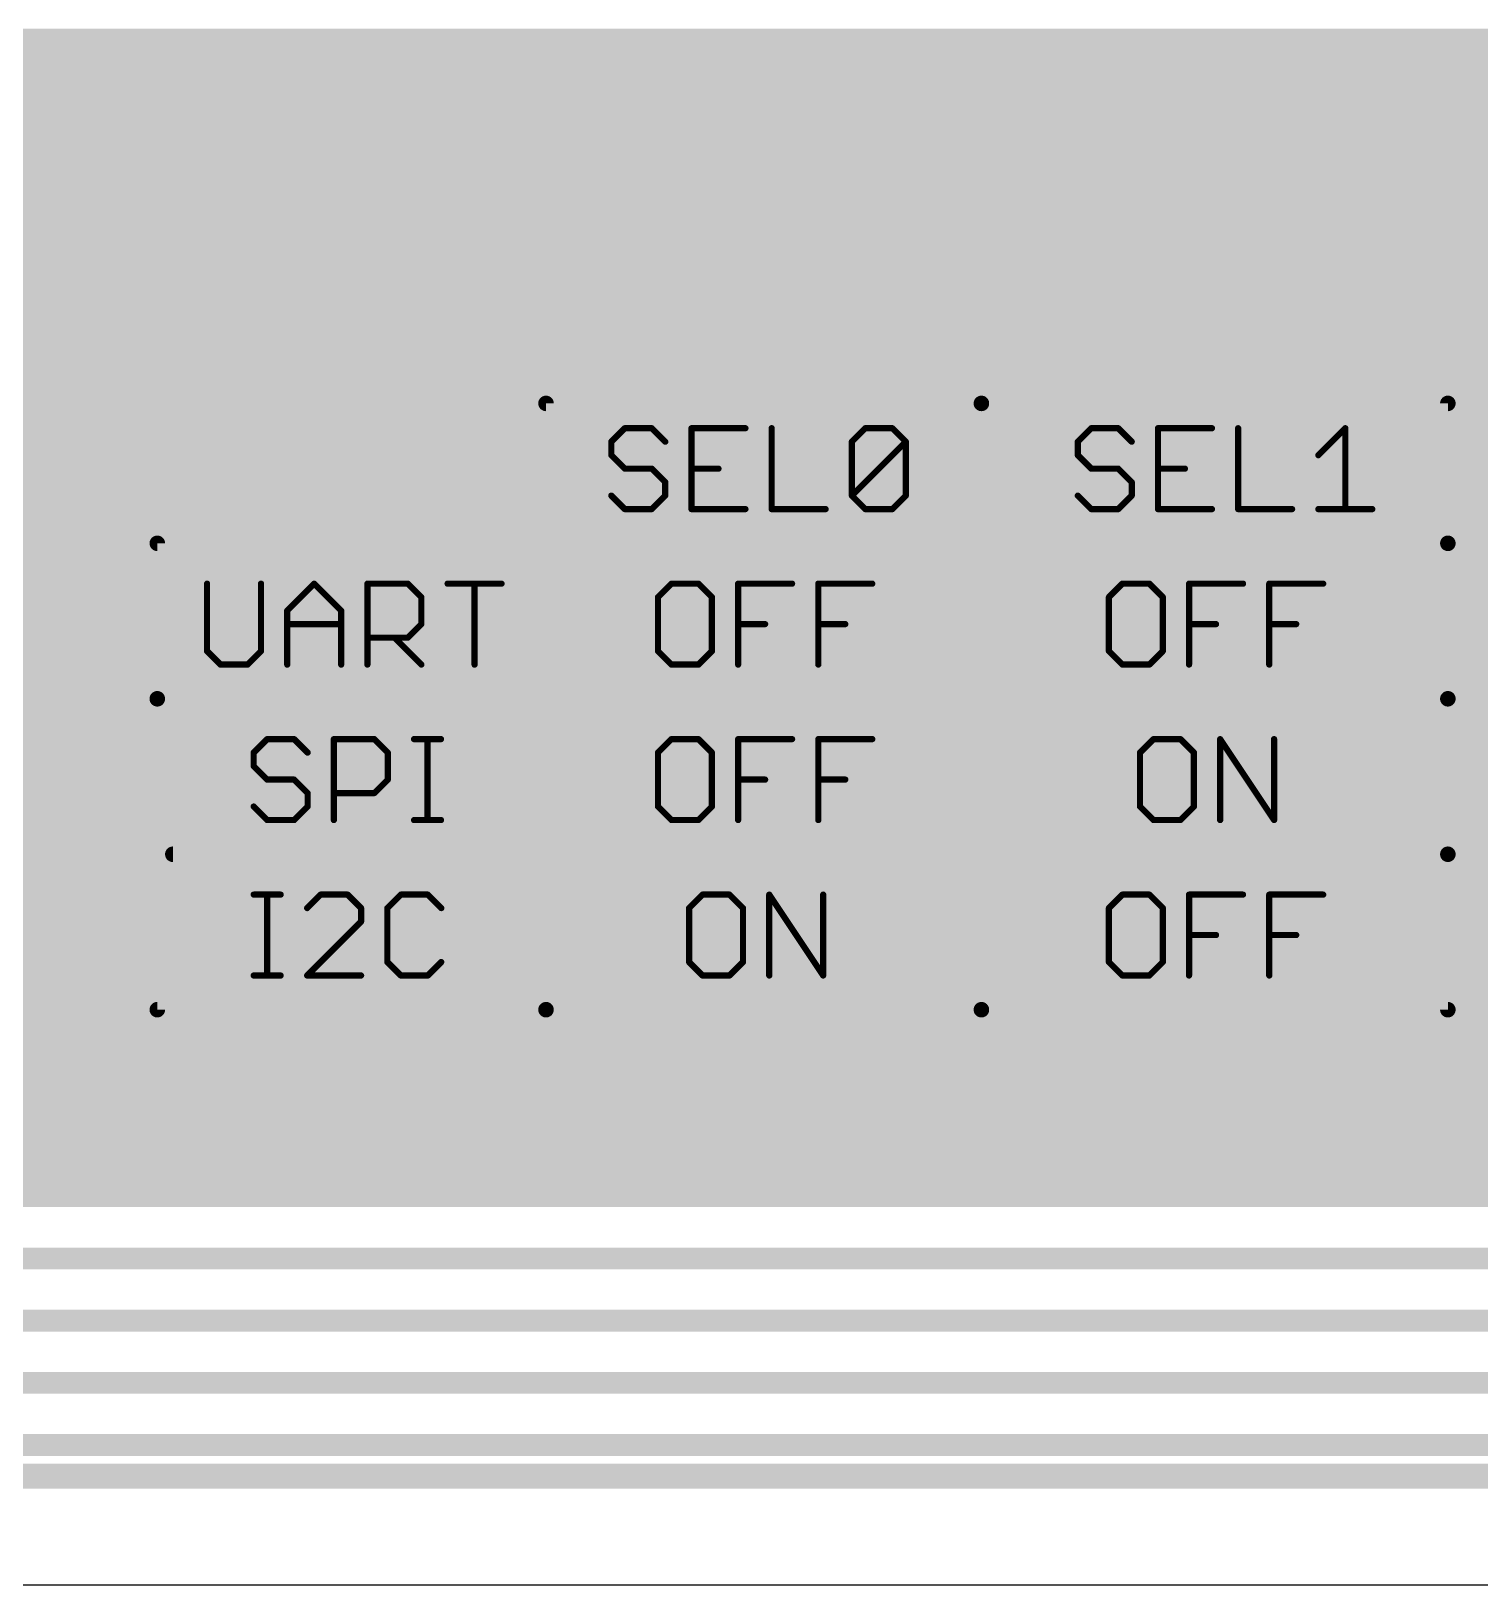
# Model space of a CAD drawing. Extents: x -60 to 60, y 0 to 50.
# Drawn here: x -31.78 to -8.11, y 0 to 25.39 of the extents above; entities that cross this region are included whole.
import ezdxf

# ---------------------------------------------------------------- set-up
doc = ezdxf.new("R2010")
doc.units = 0
for name, color, linetype in [('1', 12, 'CONTINUOUS'), ('16', 132, 'CONTINUOUS'), ('20', 53, 'CONTINUOUS'), ('21', 53, 'CONTINUOUS'), ('42', 132, 'CONTINUOUS')]:
    doc.layers.add(name, color=color, linetype=linetype)

msp = doc.modelspace()

# ---------------------------------------------------------------- linework, layer by layer
at = {"layer": '1', "const_width": 0.3556}
for points in [[(-45.776, 5.334), (4.77, 5.334)], [(5.786, 4.318), (-46.792, 4.318)], [(6.548, 3.302), (-47.554, 3.302)], [(-48.062, 2.286), (7.056, 2.286)]]:
    msp.add_lwpolyline(points, dxfattribs=at)
at = {"layer": '16', "const_width": 0.4064}
msp.add_lwpolyline([(-50.094, 1.778), (58.618, 1.778)], dxfattribs=at)
at = {"layer": '20'}
msp.add_line((-57, 0), (57, 0), dxfattribs=at)
at = {"layer": '21'}
for points, const_width in [([(-16.256, 19.304), (-23.368, 19.304)], 0.254), ([(-23.368, 19.304), (-23.368, 9.398)], 0.254), ([(-8.636, 19.304), (-16.256, 19.304)], 0.254), ([(-16.256, 19.304), (-16.256, 9.398)], 0.254), ([(-8.636, 17.018), (-8.636, 19.304)], 0.254), ([(-22.0809, 18.8987), (-22.3012, 18.6784)], 0.1016), ([(-21.6402, 18.8987), (-22.0809, 18.8987)], 0.1016), ([(-21.4199, 18.6784), (-21.6402, 18.8987)], 0.1016), ([(-20.1102, 18.8987), (-20.9915, 18.8987)], 0.1016), ([(-20.9915, 18.8987), (-20.9915, 17.5768)], 0.1016), ([(-19.6818, 18.8987), (-19.6818, 17.5768)], 0.1016), ([(-18.372, 18.6784), (-18.1517, 18.8987)], 0.1016), ([(-18.1517, 18.8987), (-17.7111, 18.8987)], 0.1016), ([(-17.7111, 18.8987), (-17.4907, 18.6784)], 0.1016), ([(-14.4609, 18.8987), (-14.6812, 18.6784)], 0.1016), ([(-14.0202, 18.8987), (-14.4609, 18.8987)], 0.1016), ([(-13.7999, 18.6784), (-14.0202, 18.8987)], 0.1016), ([(-12.4902, 18.8987), (-13.3715, 18.8987)], 0.1016), ([(-13.3715, 18.8987), (-13.3715, 17.5768)], 0.1016), ([(-12.0617, 18.8987), (-12.0617, 17.5768)], 0.1016), ([(-10.752, 18.4581), (-10.3114, 18.8987)], 0.1016), ([(-10.3114, 18.8987), (-10.3114, 17.5768)], 0.1016), ([(-22.3012, 18.6784), (-22.3012, 18.4581)], 0.1016), ([(-18.372, 17.7971), (-18.372, 18.6784)], 0.1016), ([(-18.372, 17.7971), (-17.4907, 18.6784)], 0.1016), ([(-17.4907, 18.6784), (-17.4907, 17.7971)], 0.1016), ([(-14.6812, 18.6784), (-14.6812, 18.4581)], 0.1016), ([(-22.3012, 18.4581), (-22.0809, 18.2378)], 0.1016), ([(-22.0809, 18.2378), (-21.6402, 18.2378)], 0.1016), ([(-21.6402, 18.2378), (-21.4199, 18.0174)], 0.1016), ([(-20.9915, 18.2378), (-20.5508, 18.2378)], 0.1016), ([(-14.6812, 18.4581), (-14.4609, 18.2378)], 0.1016), ([(-14.4609, 18.2378), (-14.0202, 18.2378)], 0.1016), ([(-14.0202, 18.2378), (-13.7999, 18.0174)], 0.1016), ([(-13.3715, 18.2378), (-12.9308, 18.2378)], 0.1016), ([(-21.4199, 18.0174), (-21.4199, 17.7971)], 0.1016), ([(-13.7999, 18.0174), (-13.7999, 17.7971)], 0.1016), ([(-22.0809, 17.5768), (-22.3012, 17.7971)], 0.1016), ([(-21.4199, 17.7971), (-21.6402, 17.5768)], 0.1016), ([(-18.1517, 17.5768), (-18.372, 17.7971)], 0.1016), ([(-17.4907, 17.7971), (-17.7111, 17.5768)], 0.1016), ([(-14.4609, 17.5768), (-14.6812, 17.7971)], 0.1016), ([(-13.7999, 17.7971), (-14.0202, 17.5768)], 0.1016), ([(-21.6402, 17.5768), (-22.0809, 17.5768)], 0.1016), ([(-20.9915, 17.5768), (-20.1102, 17.5768)], 0.1016), ([(-19.6818, 17.5768), (-18.8005, 17.5768)], 0.1016), ([(-17.7111, 17.5768), (-18.1517, 17.5768)], 0.1016), ([(-14.0202, 17.5768), (-14.4609, 17.5768)], 0.1016), ([(-13.3715, 17.5768), (-12.4902, 17.5768)], 0.1016), ([(-12.0617, 17.5768), (-11.1805, 17.5768)], 0.1016), ([(-10.752, 17.5768), (-9.8707, 17.5768)], 0.1016), ([(-29.718, 17.018), (-8.636, 17.018)], 0.254), ([(-29.718, 14.478), (-29.718, 17.018)], 0.254), ([(-8.636, 14.478), (-8.636, 17.018)], 0.254), ([(-28.9052, 16.3587), (-28.9052, 15.2571)], 0.1016), ([(-28.0239, 15.2571), (-28.0239, 16.3587)], 0.1016), ([(-27.5955, 15.9181), (-27.1548, 16.3587)], 0.1016), ([(-27.1548, 16.3587), (-26.7142, 15.9181)], 0.1016), ([(-26.2858, 15.0368), (-26.2858, 16.3587)], 0.1016), ([(-26.2858, 16.3587), (-25.6248, 16.3587)], 0.1016), ([(-25.6248, 16.3587), (-25.4045, 16.1384)], 0.1016), ([(-24.976, 16.3587), (-24.0947, 16.3587)], 0.1016), ([(-24.5354, 15.0368), (-24.5354, 16.3587)], 0.1016), ([(-21.3189, 16.3587), (-21.5392, 16.1384)], 0.1016), ([(-20.8782, 16.3587), (-21.3189, 16.3587)], 0.1016), ([(-20.6579, 16.1384), (-20.8782, 16.3587)], 0.1016), ([(-20.2295, 15.0368), (-20.2295, 16.3587)], 0.1016), ([(-20.2295, 16.3587), (-19.3482, 16.3587)], 0.1016), ([(-18.9198, 15.0368), (-18.9198, 16.3587)], 0.1016), ([(-18.9198, 16.3587), (-18.0385, 16.3587)], 0.1016), ([(-13.9529, 16.3587), (-14.1732, 16.1384)], 0.1016), ([(-13.5122, 16.3587), (-13.9529, 16.3587)], 0.1016), ([(-13.2919, 16.1384), (-13.5122, 16.3587)], 0.1016), ([(-12.8635, 15.0368), (-12.8635, 16.3587)], 0.1016), ([(-12.8635, 16.3587), (-11.9822, 16.3587)], 0.1016), ([(-11.5538, 15.0368), (-11.5538, 16.3587)], 0.1016), ([(-11.5538, 16.3587), (-10.6725, 16.3587)], 0.1016), ([(-25.4045, 16.1384), (-25.4045, 15.6978)], 0.1016), ([(-21.5392, 16.1384), (-21.5392, 15.2571)], 0.1016), ([(-20.6579, 15.2571), (-20.6579, 16.1384)], 0.1016), ([(-14.1732, 16.1384), (-14.1732, 15.2571)], 0.1016), ([(-13.2919, 15.2571), (-13.2919, 16.1384)], 0.1016), ([(-27.5955, 15.0368), (-27.5955, 15.9181)], 0.1016), ([(-27.5955, 15.6978), (-26.7142, 15.6978)], 0.1016), ([(-26.7142, 15.9181), (-26.7142, 15.0368)], 0.1016), ([(-25.4045, 15.6978), (-25.6248, 15.4774)], 0.1016), ([(-20.2295, 15.6978), (-19.7888, 15.6978)], 0.1016), ([(-18.9198, 15.6978), (-18.4791, 15.6978)], 0.1016), ([(-12.8635, 15.6978), (-12.4228, 15.6978)], 0.1016), ([(-11.5538, 15.6978), (-11.1131, 15.6978)], 0.1016), ([(-25.6248, 15.4774), (-26.2858, 15.4774)], 0.1016), ([(-25.8451, 15.4774), (-25.4045, 15.0368)], 0.1016), ([(-28.9052, 15.2571), (-28.6849, 15.0368)], 0.1016), ([(-28.2442, 15.0368), (-28.0239, 15.2571)], 0.1016), ([(-21.5392, 15.2571), (-21.3189, 15.0368)], 0.1016), ([(-20.8782, 15.0368), (-20.6579, 15.2571)], 0.1016), ([(-14.1732, 15.2571), (-13.9529, 15.0368)], 0.1016), ([(-13.5122, 15.0368), (-13.2919, 15.2571)], 0.1016), ([(-28.6849, 15.0368), (-28.2442, 15.0368)], 0.1016), ([(-21.3189, 15.0368), (-20.8782, 15.0368)], 0.1016), ([(-13.9529, 15.0368), (-13.5122, 15.0368)], 0.1016), ([(-29.718, 14.478), (-29.718, 9.398)], 0.254), ([(-29.718, 14.478), (-8.636, 14.478)], 0.254), ([(-8.636, 11.938), (-8.636, 14.478)], 0.254), ([(-27.9229, 13.8187), (-28.1432, 13.5984)], 0.1016), ([(-27.4822, 13.8187), (-27.9229, 13.8187)], 0.1016), ([(-27.2619, 13.5984), (-27.4822, 13.8187)], 0.1016), ([(-26.8335, 12.4968), (-26.8335, 13.8187)], 0.1016), ([(-26.8335, 13.8187), (-26.1725, 13.8187)], 0.1016), ([(-26.1725, 13.8187), (-25.9522, 13.5984)], 0.1016), ([(-25.5237, 13.8187), (-25.0831, 13.8187)], 0.1016), ([(-25.3034, 12.4968), (-25.3034, 13.8187)], 0.1016), ([(-21.3189, 13.8187), (-21.5392, 13.5984)], 0.1016), ([(-20.8782, 13.8187), (-21.3189, 13.8187)], 0.1016), ([(-20.6579, 13.5984), (-20.8782, 13.8187)], 0.1016), ([(-20.2295, 12.4968), (-20.2295, 13.8187)], 0.1016), ([(-20.2295, 13.8187), (-19.3482, 13.8187)], 0.1016), ([(-18.9198, 12.4968), (-18.9198, 13.8187)], 0.1016), ([(-18.9198, 13.8187), (-18.0385, 13.8187)], 0.1016), ([(-13.4449, 13.8187), (-13.6652, 13.5984)], 0.1016), ([(-13.0042, 13.8187), (-13.4449, 13.8187)], 0.1016), ([(-12.7839, 13.5984), (-13.0042, 13.8187)], 0.1016), ([(-12.3555, 12.4968), (-12.3555, 13.8187)], 0.1016), ([(-12.3555, 13.8187), (-11.4742, 12.4968)], 0.1016), ([(-11.4742, 12.4968), (-11.4742, 13.8187)], 0.1016), ([(-28.1432, 13.5984), (-28.1432, 13.3781)], 0.1016), ([(-25.9522, 13.5984), (-25.9522, 13.1578)], 0.1016), ([(-21.5392, 13.5984), (-21.5392, 12.7171)], 0.1016), ([(-20.6579, 12.7171), (-20.6579, 13.5984)], 0.1016), ([(-13.6652, 13.5984), (-13.6652, 12.7171)], 0.1016), ([(-12.7839, 12.7171), (-12.7839, 13.5984)], 0.1016), ([(-28.1432, 13.3781), (-27.9229, 13.1578)], 0.1016), ([(-27.9229, 13.1578), (-27.4822, 13.1578)], 0.1016), ([(-27.4822, 13.1578), (-27.2619, 12.9374)], 0.1016), ([(-25.9522, 13.1578), (-26.1725, 12.9374)], 0.1016), ([(-20.2295, 13.1578), (-19.7888, 13.1578)], 0.1016), ([(-18.9198, 13.1578), (-18.4791, 13.1578)], 0.1016), ([(-27.2619, 12.9374), (-27.2619, 12.7171)], 0.1016), ([(-26.1725, 12.9374), (-26.8335, 12.9374)], 0.1016), ([(-27.9229, 12.4968), (-28.1432, 12.7171)], 0.1016), ([(-27.2619, 12.7171), (-27.4822, 12.4968)], 0.1016), ([(-21.5392, 12.7171), (-21.3189, 12.4968)], 0.1016), ([(-20.8782, 12.4968), (-20.6579, 12.7171)], 0.1016), ([(-13.6652, 12.7171), (-13.4449, 12.4968)], 0.1016), ([(-13.0042, 12.4968), (-12.7839, 12.7171)], 0.1016), ([(-27.4822, 12.4968), (-27.9229, 12.4968)], 0.1016), ([(-25.5237, 12.4968), (-25.0831, 12.4968)], 0.1016), ([(-21.3189, 12.4968), (-20.8782, 12.4968)], 0.1016), ([(-13.4449, 12.4968), (-13.0042, 12.4968)], 0.1016), ([(-29.464, 11.938), (-8.636, 11.938)], 0.254), ([(-8.636, 9.398), (-8.636, 11.938)], 0.254), ([(-28.1432, 11.2787), (-27.7026, 11.2787)], 0.1016), ([(-27.9229, 9.9568), (-27.9229, 11.2787)], 0.1016), ([(-27.0497, 11.2787), (-27.2701, 11.0584)], 0.1016), ([(-26.6091, 11.2787), (-27.0497, 11.2787)], 0.1016), ([(-26.3888, 11.0584), (-26.6091, 11.2787)], 0.1016), ([(-25.74, 11.2787), (-25.9603, 11.0584)], 0.1016), ([(-25.2994, 11.2787), (-25.74, 11.2787)], 0.1016), ([(-25.079, 11.0584), (-25.2994, 11.2787)], 0.1016), ([(-20.8109, 11.2787), (-21.0312, 11.0584)], 0.1016), ([(-20.3702, 11.2787), (-20.8109, 11.2787)], 0.1016), ([(-20.1499, 11.0584), (-20.3702, 11.2787)], 0.1016), ([(-19.7215, 9.9568), (-19.7215, 11.2787)], 0.1016), ([(-19.7215, 11.2787), (-18.8402, 9.9568)], 0.1016), ([(-18.8402, 9.9568), (-18.8402, 11.2787)], 0.1016), ([(-13.9529, 11.2787), (-14.1732, 11.0584)], 0.1016), ([(-13.5122, 11.2787), (-13.9529, 11.2787)], 0.1016), ([(-13.2919, 11.0584), (-13.5122, 11.2787)], 0.1016), ([(-12.8635, 9.9568), (-12.8635, 11.2787)], 0.1016), ([(-12.8635, 11.2787), (-11.9822, 11.2787)], 0.1016), ([(-11.5538, 9.9568), (-11.5538, 11.2787)], 0.1016), ([(-11.5538, 11.2787), (-10.6725, 11.2787)], 0.1016), ([(-26.3888, 10.8381), (-26.3888, 11.0584)], 0.1016), ([(-25.9603, 11.0584), (-25.9603, 10.1771)], 0.1016), ([(-21.0312, 11.0584), (-21.0312, 10.1771)], 0.1016), ([(-20.1499, 10.1771), (-20.1499, 11.0584)], 0.1016), ([(-14.1732, 11.0584), (-14.1732, 10.1771)], 0.1016), ([(-13.2919, 10.1771), (-13.2919, 11.0584)], 0.1016), ([(-27.2701, 9.9568), (-26.3888, 10.8381)], 0.1016), ([(-12.8635, 10.6178), (-12.4228, 10.6178)], 0.1016), ([(-11.5538, 10.6178), (-11.1131, 10.6178)], 0.1016), ([(-25.9603, 10.1771), (-25.74, 9.9568)], 0.1016), ([(-25.2994, 9.9568), (-25.079, 10.1771)], 0.1016), ([(-21.0312, 10.1771), (-20.8109, 9.9568)], 0.1016), ([(-20.3702, 9.9568), (-20.1499, 10.1771)], 0.1016), ([(-14.1732, 10.1771), (-13.9529, 9.9568)], 0.1016), ([(-13.5122, 9.9568), (-13.2919, 10.1771)], 0.1016), ([(-28.1432, 9.9568), (-27.7026, 9.9568)], 0.1016), ([(-26.3888, 9.9568), (-27.2701, 9.9568)], 0.1016), ([(-25.74, 9.9568), (-25.2994, 9.9568)], 0.1016), ([(-20.8109, 9.9568), (-20.3702, 9.9568)], 0.1016), ([(-13.9529, 9.9568), (-13.5122, 9.9568)], 0.1016), ([(-29.718, 9.398), (-23.368, 9.398)], 0.254), ([(-23.368, 9.398), (-16.256, 9.398)], 0.254), ([(-16.256, 9.398), (-8.636, 9.398)], 0.254)]:
    msp.add_lwpolyline(points, dxfattribs=dict(at, const_width=const_width))
for points, const_width in [([(-23.368, 19.3675, 1), (-23.368, 19.2405)], 0.127), ([(-23.3045, 19.304, 1), (-23.4315, 19.304)], 0.127), ([(-16.256, 19.3675, 1), (-16.256, 19.2405)], 0.127), ([(-16.1925, 19.304, 1), (-16.3195, 19.304)], 0.127), ([(-16.256, 19.2405, 1), (-16.256, 19.3675)], 0.127), ([(-8.5725, 19.304, 1), (-8.6995, 19.304)], 0.127), ([(-8.636, 19.2405, 1), (-8.636, 19.3675)], 0.127), ([(-22.0809, 18.9241, 1), (-22.0809, 18.8733)], 0.0508), ([(-22.0629, 18.8808, 1), (-22.0988, 18.9167)], 0.0508), ([(-21.6223, 18.9167, 1), (-21.6582, 18.8808)], 0.0508), ([(-21.6402, 18.8733, 1), (-21.6402, 18.9241)], 0.0508), ([(-20.9915, 18.9241, 1), (-20.9915, 18.8733)], 0.0508), ([(-20.9661, 18.8987, 1), (-21.0169, 18.8987)], 0.0508), ([(-20.1102, 18.8733, 1), (-20.1102, 18.9241)], 0.0508), ([(-19.6563, 18.8987, 1), (-19.7072, 18.8987)], 0.0508), ([(-18.1517, 18.9241, 1), (-18.1517, 18.8733)], 0.0508), ([(-18.1337, 18.8808, 1), (-18.1697, 18.9167)], 0.0508), ([(-17.6931, 18.9167, 1), (-17.729, 18.8808)], 0.0508), ([(-17.7111, 18.8733, 1), (-17.7111, 18.9241)], 0.0508), ([(-14.4609, 18.9241, 1), (-14.4609, 18.8733)], 0.0508), ([(-14.4429, 18.8808, 1), (-14.4788, 18.9167)], 0.0508), ([(-14.0023, 18.9167, 1), (-14.0382, 18.8808)], 0.0508), ([(-14.0202, 18.8733, 1), (-14.0202, 18.9241)], 0.0508), ([(-13.3715, 18.9241, 1), (-13.3715, 18.8733)], 0.0508), ([(-13.3461, 18.8987, 1), (-13.3969, 18.8987)], 0.0508), ([(-12.4902, 18.8733, 1), (-12.4902, 18.9241)], 0.0508), ([(-12.0364, 18.8987, 1), (-12.0871, 18.8987)], 0.0508), ([(-10.286, 18.8987, 1), (-10.3368, 18.8987)], 0.0508), ([(-10.2934, 18.8808, 1), (-10.3293, 18.9167)], 0.0508), ([(-22.3192, 18.6964, 1), (-22.2832, 18.6604)], 0.0508), ([(-22.2758, 18.6784, 1), (-22.3266, 18.6784)], 0.0508), ([(-21.4379, 18.6604, 1), (-21.402, 18.6964)], 0.0508), ([(-18.39, 18.6964, 1), (-18.3541, 18.6604)], 0.0508), ([(-18.3466, 18.6784, 1), (-18.3974, 18.6784)], 0.0508), ([(-17.4653, 18.6784, 1), (-17.5161, 18.6784)], 0.0508), ([(-17.4728, 18.6604, 1), (-17.5087, 18.6964)], 0.0508), ([(-17.5087, 18.6604, 1), (-17.4728, 18.6964)], 0.0508), ([(-14.6992, 18.6964, 1), (-14.6632, 18.6604)], 0.0508), ([(-14.6558, 18.6784, 1), (-14.7066, 18.6784)], 0.0508), ([(-13.8179, 18.6604, 1), (-13.782, 18.6964)], 0.0508), ([(-22.2832, 18.476, 1), (-22.3192, 18.4401)], 0.0508), ([(-22.3266, 18.4581, 1), (-22.2758, 18.4581)], 0.0508), ([(-22.0809, 18.2632, 1), (-22.0809, 18.2124)], 0.0508), ([(-22.0988, 18.2198, 1), (-22.0629, 18.2557)], 0.0508), ([(-21.6223, 18.2557, 1), (-21.6582, 18.2198)], 0.0508), ([(-21.6402, 18.2124, 1), (-21.6402, 18.2632)], 0.0508), ([(-20.9915, 18.2632, 1), (-20.9915, 18.2124)], 0.0508), ([(-20.5508, 18.2124, 1), (-20.5508, 18.2632)], 0.0508), ([(-14.6632, 18.476, 1), (-14.6992, 18.4401)], 0.0508), ([(-14.7066, 18.4581, 1), (-14.6558, 18.4581)], 0.0508), ([(-14.4609, 18.2632, 1), (-14.4609, 18.2124)], 0.0508), ([(-14.4788, 18.2198, 1), (-14.4429, 18.2557)], 0.0508), ([(-14.0023, 18.2557, 1), (-14.0382, 18.2198)], 0.0508), ([(-14.0202, 18.2124, 1), (-14.0202, 18.2632)], 0.0508), ([(-13.3715, 18.2632, 1), (-13.3715, 18.2124)], 0.0508), ([(-12.9308, 18.2124, 1), (-12.9308, 18.2632)], 0.0508), ([(-10.77, 18.476, 1), (-10.7341, 18.4401)], 0.0508), ([(-21.3945, 18.0174, 1), (-21.4453, 18.0174)], 0.0508), ([(-21.4379, 17.9995, 1), (-21.402, 18.0354)], 0.0508), ([(-13.7745, 18.0174, 1), (-13.8253, 18.0174)], 0.0508), ([(-13.8179, 17.9995, 1), (-13.782, 18.0354)], 0.0508), ([(-22.2832, 17.8151, 1), (-22.3192, 17.7792)], 0.0508), ([(-21.4453, 17.7971, 1), (-21.3945, 17.7971)], 0.0508), ([(-21.402, 17.7792, 1), (-21.4379, 17.8151)], 0.0508), ([(-18.3541, 17.8151, 1), (-18.39, 17.7792)], 0.0508), ([(-18.39, 17.8151, 1), (-18.3541, 17.7792)], 0.0508), ([(-18.3974, 17.7971, 1), (-18.3466, 17.7971)], 0.0508), ([(-17.5161, 17.7971, 1), (-17.4653, 17.7971)], 0.0508), ([(-17.4728, 17.7792, 1), (-17.5087, 17.8151)], 0.0508), ([(-14.6632, 17.8151, 1), (-14.6992, 17.7792)], 0.0508), ([(-13.8253, 17.7971, 1), (-13.7745, 17.7971)], 0.0508), ([(-13.782, 17.7792, 1), (-13.8179, 17.8151)], 0.0508), ([(-22.0809, 17.6022, 1), (-22.0809, 17.5514)], 0.0508), ([(-22.0988, 17.5588, 1), (-22.0629, 17.5948)], 0.0508), ([(-21.6582, 17.5948, 1), (-21.6223, 17.5588)], 0.0508), ([(-21.6402, 17.5514, 1), (-21.6402, 17.6022)], 0.0508), ([(-20.9915, 17.6022, 1), (-20.9915, 17.5514)], 0.0508), ([(-21.0169, 17.5768, 1), (-20.9661, 17.5768)], 0.0508), ([(-20.1102, 17.5514, 1), (-20.1102, 17.6022)], 0.0508), ([(-19.6818, 17.6022, 1), (-19.6818, 17.5514)], 0.0508), ([(-19.7072, 17.5768, 1), (-19.6563, 17.5768)], 0.0508), ([(-18.8005, 17.5514, 1), (-18.8005, 17.6022)], 0.0508), ([(-18.1517, 17.6022, 1), (-18.1517, 17.5514)], 0.0508), ([(-18.1697, 17.5588, 1), (-18.1337, 17.5948)], 0.0508), ([(-17.729, 17.5948, 1), (-17.6931, 17.5588)], 0.0508), ([(-17.7111, 17.5514, 1), (-17.7111, 17.6022)], 0.0508), ([(-14.4609, 17.6022, 1), (-14.4609, 17.5514)], 0.0508), ([(-14.4788, 17.5588, 1), (-14.4429, 17.5948)], 0.0508), ([(-14.0382, 17.5948, 1), (-14.0023, 17.5588)], 0.0508), ([(-14.0202, 17.5514, 1), (-14.0202, 17.6022)], 0.0508), ([(-13.3715, 17.6022, 1), (-13.3715, 17.5514)], 0.0508), ([(-13.3969, 17.5768, 1), (-13.3461, 17.5768)], 0.0508), ([(-12.4902, 17.5514, 1), (-12.4902, 17.6022)], 0.0508), ([(-12.0617, 17.6022, 1), (-12.0617, 17.5514)], 0.0508), ([(-12.0871, 17.5768, 1), (-12.0364, 17.5768)], 0.0508), ([(-11.1805, 17.5514, 1), (-11.1805, 17.6022)], 0.0508), ([(-10.752, 17.6022, 1), (-10.752, 17.5514)], 0.0508), ([(-10.3368, 17.5768, 1), (-10.286, 17.5768)], 0.0508), ([(-9.8707, 17.5514, 1), (-9.8707, 17.6022)], 0.0508), ([(-29.718, 17.0815, 1), (-29.718, 16.9545)], 0.127), ([(-29.6545, 17.018, 1), (-29.7815, 17.018)], 0.127), ([(-8.5725, 17.018, 1), (-8.6995, 17.018)], 0.127), ([(-8.6995, 17.018, 1), (-8.5725, 17.018)], 0.127), ([(-8.636, 16.9545, 1), (-8.636, 17.0815)], 0.127), ([(-28.8798, 16.3587, 1), (-28.9306, 16.3587)], 0.0508), ([(-27.9985, 16.3587, 1), (-28.0493, 16.3587)], 0.0508), ([(-27.1369, 16.3767, 1), (-27.1728, 16.3408)], 0.0508), ([(-27.1369, 16.3408, 1), (-27.1728, 16.3767)], 0.0508), ([(-26.2603, 16.3587, 1), (-26.3112, 16.3587)], 0.0508), ([(-26.2858, 16.3841, 1), (-26.2858, 16.3333)], 0.0508), ([(-25.6068, 16.3767, 1), (-25.6427, 16.3408)], 0.0508), ([(-25.6248, 16.3333, 1), (-25.6248, 16.3841)], 0.0508), ([(-24.976, 16.3841, 1), (-24.976, 16.3333)], 0.0508), ([(-24.51, 16.3587, 1), (-24.5608, 16.3587)], 0.0508), ([(-24.0947, 16.3333, 1), (-24.0947, 16.3841)], 0.0508), ([(-21.3189, 16.3841, 1), (-21.3189, 16.3333)], 0.0508), ([(-21.3009, 16.3408, 1), (-21.3368, 16.3767)], 0.0508), ([(-20.8603, 16.3767, 1), (-20.8962, 16.3408)], 0.0508), ([(-20.8782, 16.3333, 1), (-20.8782, 16.3841)], 0.0508), ([(-20.2041, 16.3587, 1), (-20.2549, 16.3587)], 0.0508), ([(-20.2295, 16.3841, 1), (-20.2295, 16.3333)], 0.0508), ([(-19.3482, 16.3333, 1), (-19.3482, 16.3841)], 0.0508), ([(-18.8943, 16.3587, 1), (-18.9452, 16.3587)], 0.0508), ([(-18.9198, 16.3841, 1), (-18.9198, 16.3333)], 0.0508), ([(-18.0385, 16.3333, 1), (-18.0385, 16.3841)], 0.0508), ([(-13.9529, 16.3841, 1), (-13.9529, 16.3333)], 0.0508), ([(-13.9349, 16.3408, 1), (-13.9708, 16.3767)], 0.0508), ([(-13.4943, 16.3767, 1), (-13.5302, 16.3408)], 0.0508), ([(-13.5122, 16.3333, 1), (-13.5122, 16.3841)], 0.0508), ([(-12.8381, 16.3587, 1), (-12.8889, 16.3587)], 0.0508), ([(-12.8635, 16.3841, 1), (-12.8635, 16.3333)], 0.0508), ([(-11.9822, 16.3333, 1), (-11.9822, 16.3841)], 0.0508), ([(-11.5284, 16.3587, 1), (-11.5792, 16.3587)], 0.0508), ([(-11.5538, 16.3841, 1), (-11.5538, 16.3333)], 0.0508), ([(-10.6725, 16.3333, 1), (-10.6725, 16.3841)], 0.0508), ([(-25.3791, 16.1384, 1), (-25.4299, 16.1384)], 0.0508), ([(-25.4224, 16.1204, 1), (-25.3865, 16.1564)], 0.0508), ([(-21.5572, 16.1564, 1), (-21.5212, 16.1204)], 0.0508), ([(-21.5138, 16.1384, 1), (-21.5646, 16.1384)], 0.0508), ([(-20.6325, 16.1384, 1), (-20.6833, 16.1384)], 0.0508), ([(-20.6759, 16.1204, 1), (-20.64, 16.1564)], 0.0508), ([(-14.1912, 16.1564, 1), (-14.1552, 16.1204)], 0.0508), ([(-14.1478, 16.1384, 1), (-14.1986, 16.1384)], 0.0508), ([(-13.2665, 16.1384, 1), (-13.3173, 16.1384)], 0.0508), ([(-13.3099, 16.1204, 1), (-13.274, 16.1564)], 0.0508), ([(-27.5701, 15.9181, 1), (-27.6209, 15.9181)], 0.0508), ([(-27.5955, 15.7232, 1), (-27.5955, 15.6724)], 0.0508), ([(-27.6134, 15.936, 1), (-27.5775, 15.9001)], 0.0508), ([(-26.6888, 15.9181, 1), (-26.7396, 15.9181)], 0.0508), ([(-26.7322, 15.9001, 1), (-26.6962, 15.936)], 0.0508), ([(-26.7142, 15.6724, 1), (-26.7142, 15.7232)], 0.0508), ([(-25.3865, 15.6798, 1), (-25.4224, 15.7157)], 0.0508), ([(-20.2295, 15.7232, 1), (-20.2295, 15.6724)], 0.0508), ([(-19.7888, 15.6724, 1), (-19.7888, 15.7232)], 0.0508), ([(-18.9198, 15.7232, 1), (-18.9198, 15.6724)], 0.0508), ([(-18.4791, 15.6724, 1), (-18.4791, 15.7232)], 0.0508), ([(-12.8635, 15.7232, 1), (-12.8635, 15.6724)], 0.0508), ([(-12.4228, 15.6724, 1), (-12.4228, 15.7232)], 0.0508), ([(-11.5538, 15.7232, 1), (-11.5538, 15.6724)], 0.0508), ([(-11.1131, 15.6724, 1), (-11.1131, 15.7232)], 0.0508), ([(-26.2858, 15.5028, 1), (-26.2858, 15.452)], 0.0508), ([(-25.8271, 15.4954, 1), (-25.8631, 15.4595)], 0.0508), ([(-25.6427, 15.4954, 1), (-25.6068, 15.4595)], 0.0508), ([(-25.6248, 15.452, 1), (-25.6248, 15.5028)], 0.0508), ([(-25.4299, 15.6978, 1), (-25.3791, 15.6978)], 0.0508), ([(-28.8872, 15.2751, 1), (-28.9232, 15.2392)], 0.0508), ([(-28.9306, 15.2571, 1), (-28.8798, 15.2571)], 0.0508), ([(-28.0493, 15.2571, 1), (-27.9985, 15.2571)], 0.0508), ([(-28.006, 15.2392, 1), (-28.0419, 15.2751)], 0.0508), ([(-21.5212, 15.2751, 1), (-21.5572, 15.2392)], 0.0508), ([(-21.5646, 15.2571, 1), (-21.5138, 15.2571)], 0.0508), ([(-20.6833, 15.2571, 1), (-20.6325, 15.2571)], 0.0508), ([(-20.64, 15.2392, 1), (-20.6759, 15.2751)], 0.0508), ([(-14.1552, 15.2751, 1), (-14.1912, 15.2392)], 0.0508), ([(-14.1986, 15.2571, 1), (-14.1478, 15.2571)], 0.0508), ([(-13.3173, 15.2571, 1), (-13.2665, 15.2571)], 0.0508), ([(-13.274, 15.2392, 1), (-13.3099, 15.2751)], 0.0508), ([(-28.6849, 15.0622, 1), (-28.6849, 15.0114)], 0.0508), ([(-28.7028, 15.0188, 1), (-28.6669, 15.0548)], 0.0508), ([(-28.2622, 15.0548, 1), (-28.2263, 15.0188)], 0.0508), ([(-28.2442, 15.0114, 1), (-28.2442, 15.0622)], 0.0508), ([(-27.6209, 15.0368, 1), (-27.5701, 15.0368)], 0.0508), ([(-26.7396, 15.0368, 1), (-26.6888, 15.0368)], 0.0508), ([(-26.3112, 15.0368, 1), (-26.2603, 15.0368)], 0.0508), ([(-25.4224, 15.0188, 1), (-25.3865, 15.0548)], 0.0508), ([(-24.5608, 15.0368, 1), (-24.51, 15.0368)], 0.0508), ([(-21.3189, 15.0622, 1), (-21.3189, 15.0114)], 0.0508), ([(-21.3368, 15.0188, 1), (-21.3009, 15.0548)], 0.0508), ([(-20.8962, 15.0548, 1), (-20.8603, 15.0188)], 0.0508), ([(-20.8782, 15.0114, 1), (-20.8782, 15.0622)], 0.0508), ([(-20.2549, 15.0368, 1), (-20.2041, 15.0368)], 0.0508), ([(-18.9452, 15.0368, 1), (-18.8943, 15.0368)], 0.0508), ([(-13.9529, 15.0622, 1), (-13.9529, 15.0114)], 0.0508), ([(-13.9708, 15.0188, 1), (-13.9349, 15.0548)], 0.0508), ([(-13.5302, 15.0548, 1), (-13.4943, 15.0188)], 0.0508), ([(-13.5122, 15.0114, 1), (-13.5122, 15.0622)], 0.0508), ([(-12.8889, 15.0368, 1), (-12.8381, 15.0368)], 0.0508), ([(-11.5792, 15.0368, 1), (-11.5284, 15.0368)], 0.0508), ([(-29.6545, 14.478, 1), (-29.7815, 14.478)], 0.127), ([(-29.718, 14.5415, 1), (-29.718, 14.4145)], 0.127), ([(-29.7815, 14.478, 1), (-29.6545, 14.478)], 0.127), ([(-8.5725, 14.478, 1), (-8.6995, 14.478)], 0.127), ([(-8.6995, 14.478, 1), (-8.5725, 14.478)], 0.127), ([(-8.636, 14.4145, 1), (-8.636, 14.5415)], 0.127), ([(-27.9229, 13.8441, 1), (-27.9229, 13.7933)], 0.0508), ([(-27.9049, 13.8008, 1), (-27.9408, 13.8367)], 0.0508), ([(-27.4643, 13.8367, 1), (-27.5002, 13.8008)], 0.0508), ([(-27.4822, 13.7933, 1), (-27.4822, 13.8441)], 0.0508), ([(-26.8081, 13.8187, 1), (-26.8589, 13.8187)], 0.0508), ([(-26.8335, 13.8441, 1), (-26.8335, 13.7933)], 0.0508), ([(-26.1546, 13.8367, 1), (-26.1905, 13.8008)], 0.0508), ([(-26.1725, 13.7933, 1), (-26.1725, 13.8441)], 0.0508), ([(-25.5237, 13.8441, 1), (-25.5237, 13.7933)], 0.0508), ([(-25.278, 13.8187, 1), (-25.3288, 13.8187)], 0.0508), ([(-25.0831, 13.7933, 1), (-25.0831, 13.8441)], 0.0508), ([(-21.3189, 13.8441, 1), (-21.3189, 13.7933)], 0.0508), ([(-21.3009, 13.8008, 1), (-21.3368, 13.8367)], 0.0508), ([(-20.8603, 13.8367, 1), (-20.8962, 13.8008)], 0.0508), ([(-20.8782, 13.7933, 1), (-20.8782, 13.8441)], 0.0508), ([(-20.2041, 13.8187, 1), (-20.2549, 13.8187)], 0.0508), ([(-20.2295, 13.8441, 1), (-20.2295, 13.7933)], 0.0508), ([(-19.3482, 13.7933, 1), (-19.3482, 13.8441)], 0.0508), ([(-18.8943, 13.8187, 1), (-18.9452, 13.8187)], 0.0508), ([(-18.9198, 13.8441, 1), (-18.9198, 13.7933)], 0.0508), ([(-18.0385, 13.7933, 1), (-18.0385, 13.8441)], 0.0508), ([(-13.4449, 13.8441, 1), (-13.4449, 13.7933)], 0.0508), ([(-13.4269, 13.8008, 1), (-13.4628, 13.8367)], 0.0508), ([(-12.9863, 13.8367, 1), (-13.0222, 13.8008)], 0.0508), ([(-13.0042, 13.7933, 1), (-13.0042, 13.8441)], 0.0508), ([(-12.3301, 13.8187, 1), (-12.3809, 13.8187)], 0.0508), ([(-12.3343, 13.8328, 1), (-12.3766, 13.8046)], 0.0508), ([(-11.4488, 13.8187, 1), (-11.4996, 13.8187)], 0.0508), ([(-28.1612, 13.6164, 1), (-28.1252, 13.5804)], 0.0508), ([(-28.1178, 13.5984, 1), (-28.1686, 13.5984)], 0.0508), ([(-27.2799, 13.5804, 1), (-27.244, 13.6164)], 0.0508), ([(-25.9268, 13.5984, 1), (-25.9776, 13.5984)], 0.0508), ([(-25.9702, 13.5804, 1), (-25.9342, 13.6164)], 0.0508), ([(-21.5572, 13.6164, 1), (-21.5212, 13.5804)], 0.0508), ([(-21.5138, 13.5984, 1), (-21.5646, 13.5984)], 0.0508), ([(-20.6325, 13.5984, 1), (-20.6833, 13.5984)], 0.0508), ([(-20.6759, 13.5804, 1), (-20.64, 13.6164)], 0.0508), ([(-13.6832, 13.6164, 1), (-13.6472, 13.5804)], 0.0508), ([(-13.6398, 13.5984, 1), (-13.6906, 13.5984)], 0.0508), ([(-12.7585, 13.5984, 1), (-12.8093, 13.5984)], 0.0508), ([(-12.8019, 13.5804, 1), (-12.766, 13.6164)], 0.0508), ([(-28.1252, 13.396, 1), (-28.1612, 13.3601)], 0.0508), ([(-28.1686, 13.3781, 1), (-28.1178, 13.3781)], 0.0508), ([(-27.9229, 13.1832, 1), (-27.9229, 13.1324)], 0.0508), ([(-27.4643, 13.1757, 1), (-27.5002, 13.1398)], 0.0508), ([(-27.4822, 13.1324, 1), (-27.4822, 13.1832)], 0.0508), ([(-25.9342, 13.1398, 1), (-25.9702, 13.1757)], 0.0508), ([(-20.2295, 13.1832, 1), (-20.2295, 13.1324)], 0.0508), ([(-19.7888, 13.1324, 1), (-19.7888, 13.1832)], 0.0508), ([(-18.9198, 13.1832, 1), (-18.9198, 13.1324)], 0.0508), ([(-18.4791, 13.1324, 1), (-18.4791, 13.1832)], 0.0508), ([(-27.9408, 13.1398, 1), (-27.9049, 13.1757)], 0.0508), ([(-27.2365, 12.9374, 1), (-27.2873, 12.9374)], 0.0508), ([(-27.2799, 12.9195, 1), (-27.244, 12.9554)], 0.0508), ([(-26.8335, 12.9628, 1), (-26.8335, 12.912)], 0.0508), ([(-26.1905, 12.9554, 1), (-26.1546, 12.9195)], 0.0508), ([(-26.1725, 12.912, 1), (-26.1725, 12.9628)], 0.0508), ([(-25.9776, 13.1578, 1), (-25.9268, 13.1578)], 0.0508), ([(-28.1252, 12.7351, 1), (-28.1612, 12.6992)], 0.0508), ([(-27.2873, 12.7171, 1), (-27.2365, 12.7171)], 0.0508), ([(-27.244, 12.6992, 1), (-27.2799, 12.7351)], 0.0508), ([(-21.5212, 12.7351, 1), (-21.5572, 12.6992)], 0.0508), ([(-21.5646, 12.7171, 1), (-21.5138, 12.7171)], 0.0508), ([(-20.6833, 12.7171, 1), (-20.6325, 12.7171)], 0.0508), ([(-20.64, 12.6992, 1), (-20.6759, 12.7351)], 0.0508), ([(-13.6472, 12.7351, 1), (-13.6832, 12.6992)], 0.0508), ([(-13.6906, 12.7171, 1), (-13.6398, 12.7171)], 0.0508), ([(-12.8093, 12.7171, 1), (-12.7585, 12.7171)], 0.0508), ([(-12.766, 12.6992, 1), (-12.8019, 12.7351)], 0.0508), ([(-27.9229, 12.5222, 1), (-27.9229, 12.4714)], 0.0508), ([(-27.9408, 12.4788, 1), (-27.9049, 12.5148)], 0.0508), ([(-27.5002, 12.5148, 1), (-27.4643, 12.4788)], 0.0508), ([(-27.4822, 12.4714, 1), (-27.4822, 12.5222)], 0.0508), ([(-26.8589, 12.4968, 1), (-26.8081, 12.4968)], 0.0508), ([(-25.5237, 12.5222, 1), (-25.5237, 12.4714)], 0.0508), ([(-25.3288, 12.4968, 1), (-25.278, 12.4968)], 0.0508), ([(-25.0831, 12.4714, 1), (-25.0831, 12.5222)], 0.0508), ([(-21.3189, 12.5222, 1), (-21.3189, 12.4714)], 0.0508), ([(-21.3368, 12.4788, 1), (-21.3009, 12.5148)], 0.0508), ([(-20.8962, 12.5148, 1), (-20.8603, 12.4788)], 0.0508), ([(-20.8782, 12.4714, 1), (-20.8782, 12.5222)], 0.0508), ([(-20.2549, 12.4968, 1), (-20.2041, 12.4968)], 0.0508), ([(-18.9452, 12.4968, 1), (-18.8943, 12.4968)], 0.0508), ([(-13.4449, 12.5222, 1), (-13.4449, 12.4714)], 0.0508), ([(-13.4628, 12.4788, 1), (-13.4269, 12.5148)], 0.0508), ([(-13.0222, 12.5148, 1), (-12.9863, 12.4788)], 0.0508), ([(-13.0042, 12.4714, 1), (-13.0042, 12.5222)], 0.0508), ([(-12.3809, 12.4968, 1), (-12.3301, 12.4968)], 0.0508), ([(-11.4996, 12.4968, 1), (-11.4488, 12.4968)], 0.0508), ([(-11.4953, 12.4827, 1), (-11.4531, 12.5109)], 0.0508), ([(-29.464, 12.0015, 1), (-29.464, 11.8745)], 0.127), ([(-8.5725, 11.938, 1), (-8.6995, 11.938)], 0.127), ([(-8.6995, 11.938, 1), (-8.5725, 11.938)], 0.127), ([(-8.636, 11.8745, 1), (-8.636, 12.0015)], 0.127), ([(-28.1432, 11.3041, 1), (-28.1432, 11.2533)], 0.0508), ([(-27.8975, 11.2787, 1), (-27.9483, 11.2787)], 0.0508), ([(-27.7026, 11.2533, 1), (-27.7026, 11.3041)], 0.0508), ([(-27.0497, 11.3041, 1), (-27.0497, 11.2533)], 0.0508), ([(-27.0318, 11.2608, 1), (-27.0677, 11.2967)], 0.0508), ([(-26.5911, 11.2967, 1), (-26.627, 11.2608)], 0.0508), ([(-26.6091, 11.2533, 1), (-26.6091, 11.3041)], 0.0508), ([(-25.74, 11.3041, 1), (-25.74, 11.2533)], 0.0508), ([(-25.722, 11.2608, 1), (-25.758, 11.2967)], 0.0508), ([(-25.2814, 11.2967, 1), (-25.3173, 11.2608)], 0.0508), ([(-25.2994, 11.2533, 1), (-25.2994, 11.3041)], 0.0508), ([(-20.8109, 11.3041, 1), (-20.8109, 11.2533)], 0.0508), ([(-20.7929, 11.2608, 1), (-20.8288, 11.2967)], 0.0508), ([(-20.3523, 11.2967, 1), (-20.3882, 11.2608)], 0.0508), ([(-20.3702, 11.2533, 1), (-20.3702, 11.3041)], 0.0508), ([(-19.6961, 11.2787, 1), (-19.7469, 11.2787)], 0.0508), ([(-19.7003, 11.2928, 1), (-19.7426, 11.2646)], 0.0508), ([(-18.8148, 11.2787, 1), (-18.8656, 11.2787)], 0.0508), ([(-13.9529, 11.3041, 1), (-13.9529, 11.2533)], 0.0508), ([(-13.9349, 11.2608, 1), (-13.9708, 11.2967)], 0.0508), ([(-13.4943, 11.2967, 1), (-13.5302, 11.2608)], 0.0508), ([(-13.5122, 11.2533, 1), (-13.5122, 11.3041)], 0.0508), ([(-12.8381, 11.2787, 1), (-12.8889, 11.2787)], 0.0508), ([(-12.8635, 11.3041, 1), (-12.8635, 11.2533)], 0.0508), ([(-11.9822, 11.2533, 1), (-11.9822, 11.3041)], 0.0508), ([(-11.5284, 11.2787, 1), (-11.5792, 11.2787)], 0.0508), ([(-11.5538, 11.3041, 1), (-11.5538, 11.2533)], 0.0508), ([(-10.6725, 11.2533, 1), (-10.6725, 11.3041)], 0.0508), ([(-27.288, 11.0764, 1), (-27.2521, 11.0404)], 0.0508), ([(-26.3634, 11.0584, 1), (-26.4142, 11.0584)], 0.0508), ([(-26.4067, 11.0404, 1), (-26.3708, 11.0764)], 0.0508), ([(-25.9783, 11.0764, 1), (-25.9424, 11.0404)], 0.0508), ([(-25.9349, 11.0584, 1), (-25.9857, 11.0584)], 0.0508), ([(-25.097, 11.0404, 1), (-25.0611, 11.0764)], 0.0508), ([(-21.0492, 11.0764, 1), (-21.0132, 11.0404)], 0.0508), ([(-21.0058, 11.0584, 1), (-21.0566, 11.0584)], 0.0508), ([(-20.1245, 11.0584, 1), (-20.1753, 11.0584)], 0.0508), ([(-20.1679, 11.0404, 1), (-20.132, 11.0764)], 0.0508), ([(-14.1912, 11.0764, 1), (-14.1552, 11.0404)], 0.0508), ([(-14.1478, 11.0584, 1), (-14.1986, 11.0584)], 0.0508), ([(-13.2665, 11.0584, 1), (-13.3173, 11.0584)], 0.0508), ([(-13.3099, 11.0404, 1), (-13.274, 11.0764)], 0.0508), ([(-26.4142, 10.8381, 1), (-26.3634, 10.8381)], 0.0508), ([(-26.3708, 10.8201, 1), (-26.4067, 10.856)], 0.0508), ([(-12.8635, 10.6432, 1), (-12.8635, 10.5924)], 0.0508), ([(-12.4228, 10.5924, 1), (-12.4228, 10.6432)], 0.0508), ([(-11.5538, 10.6432, 1), (-11.5538, 10.5924)], 0.0508), ([(-11.1131, 10.5924, 1), (-11.1131, 10.6432)], 0.0508), ([(-25.9424, 10.1951, 1), (-25.9783, 10.1592)], 0.0508), ([(-25.9857, 10.1771, 1), (-25.9349, 10.1771)], 0.0508), ([(-25.0611, 10.1592, 1), (-25.097, 10.1951)], 0.0508), ([(-21.0132, 10.1951, 1), (-21.0492, 10.1592)], 0.0508), ([(-21.0566, 10.1771, 1), (-21.0058, 10.1771)], 0.0508), ([(-20.1753, 10.1771, 1), (-20.1245, 10.1771)], 0.0508), ([(-20.132, 10.1592, 1), (-20.1679, 10.1951)], 0.0508), ([(-14.1552, 10.1951, 1), (-14.1912, 10.1592)], 0.0508), ([(-14.1986, 10.1771, 1), (-14.1478, 10.1771)], 0.0508), ([(-13.3173, 10.1771, 1), (-13.2665, 10.1771)], 0.0508), ([(-13.274, 10.1592, 1), (-13.3099, 10.1951)], 0.0508), ([(-28.1432, 9.9822, 1), (-28.1432, 9.9314)], 0.0508), ([(-27.9483, 9.9568, 1), (-27.8975, 9.9568)], 0.0508), ([(-27.7026, 9.9314, 1), (-27.7026, 9.9822)], 0.0508), ([(-27.2701, 9.9822, 1), (-27.2701, 9.9314)], 0.0508), ([(-27.288, 9.9748, 1), (-27.2521, 9.9388)], 0.0508), ([(-26.3888, 9.9314, 1), (-26.3888, 9.9822)], 0.0508), ([(-25.74, 9.9822, 1), (-25.74, 9.9314)], 0.0508), ([(-25.758, 9.9388, 1), (-25.722, 9.9748)], 0.0508), ([(-25.3173, 9.9748, 1), (-25.2814, 9.9388)], 0.0508), ([(-25.2994, 9.9314, 1), (-25.2994, 9.9822)], 0.0508), ([(-20.8109, 9.9822, 1), (-20.8109, 9.9314)], 0.0508), ([(-20.8288, 9.9388, 1), (-20.7929, 9.9748)], 0.0508), ([(-20.3882, 9.9748, 1), (-20.3523, 9.9388)], 0.0508), ([(-20.3702, 9.9314, 1), (-20.3702, 9.9822)], 0.0508), ([(-19.7469, 9.9568, 1), (-19.6961, 9.9568)], 0.0508), ([(-18.8656, 9.9568, 1), (-18.8148, 9.9568)], 0.0508), ([(-18.8613, 9.9427, 1), (-18.8191, 9.9709)], 0.0508), ([(-13.9529, 9.9822, 1), (-13.9529, 9.9314)], 0.0508), ([(-13.9708, 9.9388, 1), (-13.9349, 9.9748)], 0.0508), ([(-13.5302, 9.9748, 1), (-13.4943, 9.9388)], 0.0508), ([(-13.5122, 9.9314, 1), (-13.5122, 9.9822)], 0.0508), ([(-12.8889, 9.9568, 1), (-12.8381, 9.9568)], 0.0508), ([(-11.5792, 9.9568, 1), (-11.5284, 9.9568)], 0.0508), ([(-29.718, 9.4615, 1), (-29.718, 9.3345)], 0.127), ([(-29.7815, 9.398, 1), (-29.6545, 9.398)], 0.127), ([(-23.368, 9.4615, 1), (-23.368, 9.3345)], 0.127), ([(-23.4315, 9.398, 1), (-23.3045, 9.398)], 0.127), ([(-23.368, 9.3345, 1), (-23.368, 9.4615)], 0.127), ([(-16.256, 9.4615, 1), (-16.256, 9.3345)], 0.127), ([(-16.3195, 9.398, 1), (-16.1925, 9.398)], 0.127), ([(-16.256, 9.3345, 1), (-16.256, 9.4615)], 0.127), ([(-8.6995, 9.398, 1), (-8.5725, 9.398)], 0.127), ([(-8.636, 9.3345, 1), (-8.636, 9.4615)], 0.127)]:
    msp.add_lwpolyline(points, format="xyb", dxfattribs=dict(at, const_width=const_width))
at = {"layer": '42', "const_width": 0.3556}
for points in [[(-45.268, 25.2476), (4.008, 25.2476)], [(-45.268, 24.892), (4.008, 24.892)], [(-45.268, 24.5364), (4.008, 24.5364)], [(-45.268, 24.1808), (4.008, 24.1808)], [(-45.268, 23.8252), (4.008, 23.8252)], [(-45.268, 23.4696), (4.008, 23.4696)], [(-45.268, 23.114), (4.008, 23.114)], [(-45.268, 22.7584), (4.008, 22.7584)], [(-45.268, 22.4028), (4.008, 22.4028)], [(-45.268, 22.0472), (4.008, 22.0472)], [(-45.268, 21.6916), (4.008, 21.6916)], [(-45.268, 21.336), (4.008, 21.336)], [(-45.268, 20.9804), (4.008, 20.9804)], [(-45.268, 20.6248), (4.008, 20.6248)], [(-45.268, 20.2692), (4.008, 20.2692)], [(-45.268, 19.9136), (4.008, 19.9136)], [(-45.268, 19.558), (4.008, 19.558)], [(-45.268, 19.2024), (4.008, 19.2024)], [(-45.268, 18.8468), (4.008, 18.8468)], [(-45.268, 18.4912), (4.008, 18.4912)], [(-45.268, 18.1356), (4.008, 18.1356)], [(-45.268, 17.78), (4.008, 17.78)], [(-45.268, 17.4244), (4.008, 17.4244)], [(-45.268, 17.0688), (4.008, 17.0688)], [(-45.268, 16.7132), (4.008, 16.7132)], [(-45.268, 16.3576), (4.008, 16.3576)], [(-45.268, 16.002), (4.008, 16.002)], [(-45.268, 15.6464), (4.008, 15.6464)], [(-45.268, 15.2908), (4.008, 15.2908)], [(-45.268, 14.9352), (4.008, 14.9352)], [(-45.268, 14.5796), (4.008, 14.5796)], [(-45.268, 14.224), (4.008, 14.224)], [(-45.268, 13.8684), (4.008, 13.8684)], [(-45.268, 13.5128), (4.008, 13.5128)], [(-45.268, 13.1572), (4.008, 13.1572)], [(-45.268, 12.8016), (4.008, 12.8016)], [(-45.268, 12.446), (4.008, 12.446)], [(-45.268, 12.0904), (4.008, 12.0904)], [(-45.268, 11.7348), (4.008, 11.7348)], [(-45.268, 11.3792), (4.008, 11.3792)], [(-45.268, 11.0236), (4.008, 11.0236)], [(-45.268, 10.668), (4.008, 10.668)], [(-45.268, 10.3124), (4.008, 10.3124)], [(-45.268, 9.9568), (4.008, 9.9568)], [(-45.268, 9.6012), (4.008, 9.6012)], [(-45.268, 9.2456), (4.008, 9.2456)], [(-45.268, 8.89), (4.008, 8.89)], [(-45.268, 8.5344), (4.008, 8.5344)], [(-45.268, 8.1788), (4.008, 8.1788)], [(-45.268, 7.8232), (4.008, 7.8232)], [(-45.268, 7.4676), (4.008, 7.4676)], [(-45.268, 7.112), (4.008, 7.112)], [(-45.1664, 6.7564), (3.7709, 6.7564)], [(-44.8108, 6.4008), (3.5339, 6.4008)], [(3.5, 6.35), (-44.76, 6.35)]]:
    msp.add_lwpolyline(points, dxfattribs=at)

doc.saveas('drawing.dxf')
